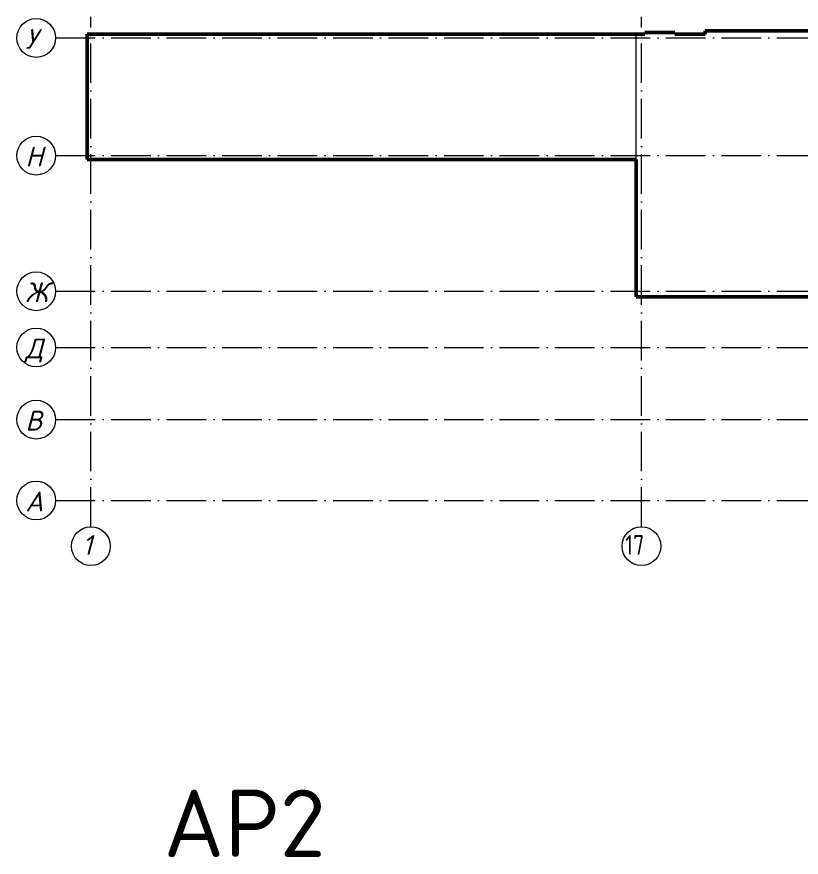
# Model space of a CAD drawing. Header units: millimetres. Extents: x -68946 to 288321, y -402657 to 324925.
# Drawn here: x 90366 to 189328, y 218701 to 324751 of the extents above; entities that cross this region are included whole.
import ezdxf

# ---------------------------------------------------------------- set-up
doc = ezdxf.new("R2010")
doc.units = ezdxf.units.MM
doc.linetypes.add('50_200_ШТРИХ_1Т_ш5_п1_п1_', pattern=[7000, 5000, -1000, 0, -1000])
doc.layers.add('A-DETL-____-OTLN', color=250, linetype='Continuous', lineweight=5)
doc.layers.add('G-____-____-TEXT', color=250, linetype='Continuous', lineweight=9)
doc.styles.add('ISOCPEUR_6', font='isocpeur.ttf', dxfattribs={"height": 3.5})
doc.styles.add('ISOCPEUR_I_1', font='ГОСТ тип А.ttf', dxfattribs={"height": 2500})

msp = doc.modelspace()

# ---------------------------------------------------------------- linework, layer by layer
at = {"layer": 'A-DETL-____-OTLN', "linetype": '50_200_ШТРИХ_1Т_ш5_п1_п1_'}
for p, q in [((99714.3547, 260397.6723), (99714.3547, 324751.0454)), ((169174.3547, 260397.6723), (169174.3547, 324751.0454)), ((95262.7626, 322080.1573), (237462.7626, 322080.1573)), ((95262.7626, 307235.1573), (256262.7626, 307235.1573)), ((95262.7626, 290115.1573), (256262.7626, 290115.1573)), ((95262.7626, 283015.1573), (256262.7626, 283015.1573)), ((95262.7626, 273915.1573), (256262.7626, 273915.1573)), ((95262.7626, 263715.1573), (237462.7626, 263715.1573))]:
    msp.add_line(p, q, dxfattribs=at)
at = {"layer": 'A-DETL-____-OTLN', "lineweight": 50}
for p, q in [((99242.5468, 322557.4113), (168488.2755, 322557.4113)), ((99242.5468, 306757.4113), (99242.5468, 322557.4113)), ((168488.2755, 322557.4113), (169588.5327, 322557.4113)), ((169588.5327, 322751.0454), (173388.5327, 322751.0454)), ((169588.5327, 322557.4113), (169588.5327, 322751.0454)), ((173388.5327, 322751.0454), (173388.5327, 322557.4113)), ((173388.5327, 322557.4113), (177220.4512, 322557.4113)), ((177220.4512, 322963.3373), (208960.4512, 322963.3373)), ((177220.4512, 322557.4113), (177220.4512, 322963.3373)), ((168488.2755, 306757.4113), (99242.5468, 306757.4113)), ((168488.2755, 306757.4113), (168488.2755, 289397.3941)), ((168488.2755, 289397.3941), (204060.2564, 289397.3941))]:
    msp.add_line(p, q, dxfattribs=at)
at = {"layer": 'A-DETL-____-OTLN'}
for p, q in [((168488.2755, 322557.4113), (99242.5468, 322557.4113)), ((99242.5468, 322557.4113), (99242.5468, 306757.4113)), ((99242.5468, 306757.4113), (168488.2755, 306757.4113))]:
    msp.add_line(p, q, dxfattribs=at)
at = {"layer": 'A-DETL-____-OTLN', "lineweight": 9}
msp.add_line((168488.2755, 306757.4113), (168488.2755, 322557.4113), dxfattribs=at)
at = {"layer": 'A-DETL-____-OTLN'}
for centre in [(92814.303, 322080.1573), (92814.303, 307235.1573), (92814.303, 290115.1573), (92814.303, 283015.1573), (92814.303, 273915.1573), (92814.303, 263715.1573), (99714.3547, 257949.2127), (169174.3547, 257949.2127)]:
    msp.add_circle(centre, 2448.4596, dxfattribs=at)

# ---------------------------------------------------------------- texts
at = {"layer": 'G-____-____-TEXT', "color": 7, "attachment_point": 1}
for s, insert, char_height, width, style in [('\\fISOCPEUR|b0|i1|c204|p34|;У', (91448.7269, 323206.8865), 2500, 2485.23125, 'ISOCPEUR_I_1'), ('\\fISOCPEUR|b0|i1|c204|p34|;Н', (91448.7269, 308361.8865), 2500, 2485.23125, 'ISOCPEUR_I_1'), ('\\fISOCPEUR|b0|i1|c204|p34|;Ж', (91428.7269, 291241.8865), 2500, 3126.58125, 'ISOCPEUR_I_1'), ('\\fISOCPEUR|b0|i1|c204|p34|;Д', (91428.7269, 284141.8865), 2500, 2805.90625, 'ISOCPEUR_I_1'), ('\\fISOCPEUR|b0|i1|c204|p34|;В', (91448.7269, 275041.8865), 2500, 2485.23125, 'ISOCPEUR_I_1'), ('\\fISOCPEUR|b0|i1|c204|p34|;А', (91448.7269, 264841.8865), 2500, 2805.90625, 'ISOCPEUR_I_1'), ('\\fISOCPEUR|b0|i1|c204|p34|;1', (98617.5501, 259345.297), 2500, 1603.375, 'ISOCPEUR_I_1'), ('17', (167113.0558, 259345.297), 2500, 3848.1, 'ISOCPEUR_I_1'), ('АР2', (108878.9002, 227226.1238), 8508.55487, 64119.29961, 'ISOCPEUR_6')]:
    msp.add_mtext(s, dxfattribs=dict(at, insert=insert, char_height=char_height, width=width, style=style))

doc.saveas('drawing.dxf')
